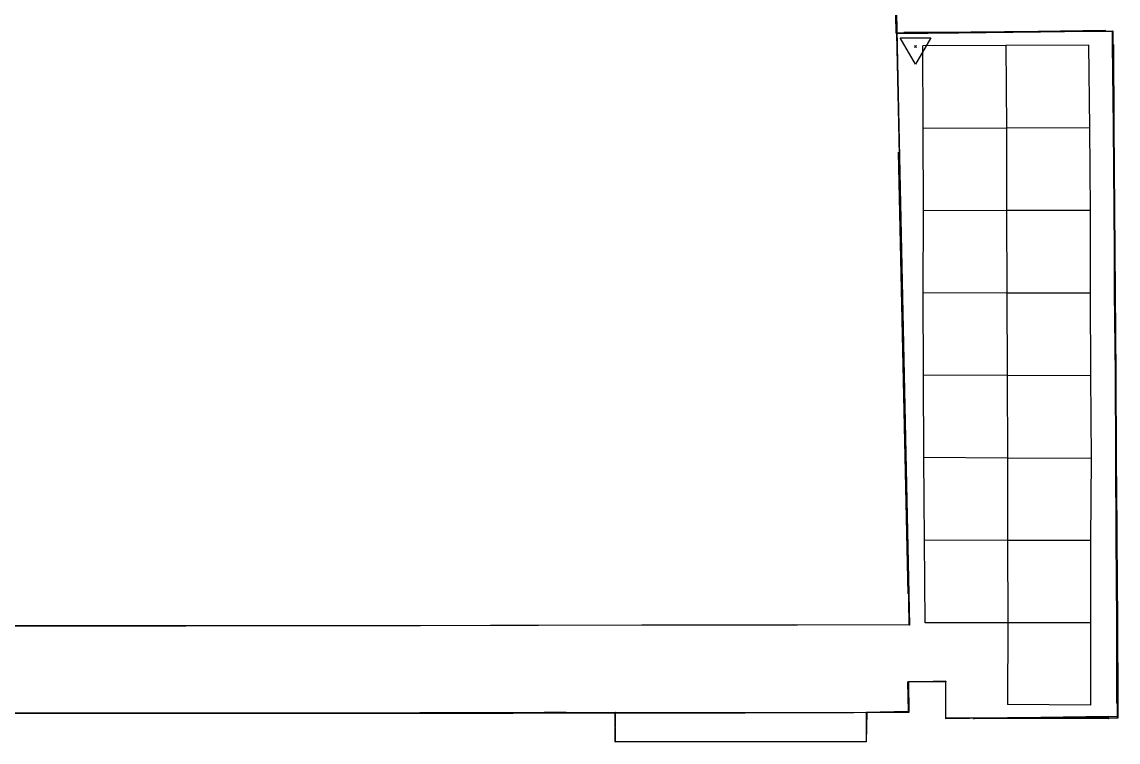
# Model space of a CAD drawing. Header units: millimetres. Extents: x -2075 to 3347, y -4061 to 425.
# Drawn here: x -243 to 3347, y -4061 to -1701 of the extents above; entities that cross this region are included whole.
import ezdxf

# ---------------------------------------------------------------- set-up
doc = ezdxf.new("R2010")
doc.units = ezdxf.units.MM
doc.header["$PDMODE"] = 3
doc.header["$PDSIZE"] = 3
doc.layers.add('LEICA_3DDISTO_SURFACESCAN', color=8, linetype='Continuous')
doc.layers.add('Вентиляция', color=30, linetype='Continuous')
for name, color, linetype, lineweight in [('ПОЛ', 3, 'Continuous', 30), ('ПОТОЛОК', 150, 'Continuous', 30), ('ПРОЕМЫ', 200, 'Continuous', 30), ('Углы- Стены', 7, 'Continuous', 30), ('Электрика', 1, 'Continuous', 30)]:
    doc.layers.add(name, color=color, linetype=linetype, lineweight=lineweight)

msp = doc.modelspace()

# ---------------------------------------------------------------- linework, layer by layer
for p, q in [((2633.6, -1752.3), (2733.6, -1752.3)), ((2683.6, -1838.9), (2633.6, -1752.3)), ((2733.6, -1752.3), (2683.6, -1838.9))]:
    msp.add_line(p, q)
msp.add_point((2683.6, -1781.1))
at = {"layer": 'LEICA_3DDISTO_SURFACESCAN'}
for p, q in [((2865.3, -1733.8, 59), (2645.1, -1736.1, 60.3)), ((2865.3, -1733.8, 59), (2645.1, -1736.1, 60.3)), ((2865.2, -1734, 719.9), (2645.1, -1736.2, 719.9)), ((2865.2, -1734, 719.9), (2645.1, -1736.2, 719.9)), ((2865.1, -1734.1, 280.1), (2645.1, -1735.6, 279.9)), ((2865.1, -1734.1, 939.9), (2645.1, -1736.3, 939.9)), ((2865.2, -1734.1, 1600.2), (2645.1, -1737.4, 1599.8)), ((2865.1, -1734.1, 280.1), (2645.1, -1735.6, 279.9)), ((2865.1, -1734.1, 939.9), (2645.1, -1736.3, 939.9)), ((2865.2, -1734.1, 1600.2), (2645.1, -1737.4, 1599.8)), ((2865.1, -1734.2, 1159.9), (2645.1, -1736.7, 1160)), ((2865.1, -1734.2, 1159.9), (2645.1, -1736.7, 1160)), ((2865.1, -1734.3, 500), (2645.1, -1735.6, 499.7)), ((2865.1, -1734.3, 500), (2645.1, -1735.6, 499.7)), ((2865, -1734.5, 1819.7), (2645.1, -1737, 1820.2)), ((2865, -1734.5, 1819.7), (2645.1, -1737, 1820.2)), ((2865, -1734.8, 1379.8), (2645.1, -1737.1, 1380)), ((2865, -1734.8, 1379.8), (2645.1, -1737.1, 1380)), ((2865.2, -1735.1, 2480.1), (2645.1, -1738, 2480.3)), ((2865.2, -1735.1, 2480.1), (2645.1, -1738, 2480.3)), ((2865.1, -1735.2, 2260), (2645.1, -1737.5, 2260.4)), ((2865.1, -1735.2, 2260), (2645.1, -1737.5, 2260.4)), ((2865, -1735.3, 2039.4), (2645.1, -1737.6, 2039.8)), ((2865, -1735.3, 2039.4), (2645.1, -1737.6, 2039.8)), ((2865, -1735.6, 2699.3), (2645.1, -1738.4, 2700)), ((2645.1, -1736.2, 719.9), (2645.1, -1735.6, 499.7)), ((2645.1, -1735.6, 499.7), (2645.1, -1735.6, 279.9)), ((2645.1, -1735.6, 279.9), (2645.1, -1736.1, 60.3)), ((2865, -1735.6, 2699.3), (2645.1, -1738.4, 2700)), ((2645.1, -1736.2, 719.9), (2645.1, -1735.6, 499.7)), ((2645.1, -1735.6, 499.7), (2645.1, -1735.6, 279.9)), ((2645.1, -1735.6, 279.9), (2645.1, -1736.1, 60.3)), ((2645.1, -1736.3, 939.9), (2645.1, -1736.2, 719.9)), ((2645.1, -1736.3, 939.9), (2645.1, -1736.2, 719.9)), ((2645.1, -1736.7, 1160), (2645.1, -1736.3, 939.9)), ((2645.1, -1736.7, 1160), (2645.1, -1736.3, 939.9)), ((2645.1, -1737.1, 1380), (2645.1, -1736.7, 1160)), ((2645.1, -1737.1, 1380), (2645.1, -1736.7, 1160)), ((2645.1, -1737.6, 2039.8), (2645.1, -1737, 1820.2)), ((2645.1, -1737, 1820.2), (2645.1, -1737.4, 1599.8)), ((2645.1, -1737.6, 2039.8), (2645.1, -1737, 1820.2)), ((2645.1, -1737, 1820.2), (2645.1, -1737.4, 1599.8)), ((2645.1, -1737.4, 1599.8), (2645.1, -1737.1, 1380)), ((2645.1, -1737.4, 1599.8), (2645.1, -1737.1, 1380)), ((2645.1, -1738, 2480.3), (2645.1, -1737.5, 2260.4)), ((2645.1, -1737.5, 2260.4), (2645.1, -1737.6, 2039.8)), ((2645.1, -1738, 2480.3), (2645.1, -1737.5, 2260.4)), ((2645.1, -1737.5, 2260.4), (2645.1, -1737.6, 2039.8)), ((2645.1, -1738.4, 2700), (2645.1, -1738, 2480.3)), ((2645.1, -1738.4, 2700), (2645.1, -1738, 2480.3)), ((3085.3, -1731.9, 2040.3), (2865, -1735.3, 2039.4)), ((3085.3, -1731.9, 2040.3), (2865, -1735.3, 2039.4)), ((3085.1, -1732, 1819.9), (2865, -1734.5, 1819.7)), ((3085.1, -1732, 1819.9), (2865, -1734.5, 1819.7)), ((3085, -1732.1, 1379.9), (2865, -1734.8, 1379.8)), ((3085, -1732.1, 1379.9), (2865, -1734.8, 1379.8)), ((3084.9, -1733.4, 2699.4), (2865, -1735.6, 2699.3)), ((3084.9, -1733.4, 2699.4), (2865, -1735.6, 2699.3)), ((2865, -1734.8, 1379.8), (2865.2, -1734.1, 1600.2)), ((2865.2, -1734.1, 1600.2), (2865, -1734.5, 1819.7)), ((2865, -1734.8, 1379.8), (2865.2, -1734.1, 1600.2)), ((2865.2, -1734.1, 1600.2), (2865, -1734.5, 1819.7)), ((2865.1, -1734.2, 1159.9), (2865, -1734.8, 1379.8)), ((2865.1, -1734.2, 1159.9), (2865, -1734.8, 1379.8)), ((2865, -1734.5, 1819.7), (2865, -1735.3, 2039.4)), ((2865, -1734.5, 1819.7), (2865, -1735.3, 2039.4)), ((2865.2, -1735.1, 2480.1), (2865, -1735.6, 2699.3)), ((2865.2, -1735.1, 2480.1), (2865, -1735.6, 2699.3)), ((2865, -1735.3, 2039.4), (2865.1, -1735.2, 2260)), ((2865, -1735.3, 2039.4), (2865.1, -1735.2, 2260)), ((3085.2, -1731.9, 939.9), (2865.1, -1734.1, 939.9)), ((3085.2, -1731.9, 939.9), (2865.1, -1734.1, 939.9)), ((3085, -1732.3, 1159.9), (2865.1, -1734.2, 1159.9)), ((3085, -1732.3, 1159.9), (2865.1, -1734.2, 1159.9)), ((3085.1, -1732.4, 279.8), (2865.1, -1734.1, 280.1)), ((3085.1, -1732.4, 279.8), (2865.1, -1734.1, 280.1)), ((3085.2, -1732.5, 2260.3), (2865.1, -1735.2, 2260)), ((3085.2, -1732.5, 2260.3), (2865.1, -1735.2, 2260)), ((3085, -1732.6, 500.1), (2865.1, -1734.3, 500)), ((3085, -1732.6, 500.1), (2865.1, -1734.3, 500)), ((2865.3, -1733.8, 59), (2865.1, -1734.1, 280.1)), ((2865.3, -1733.8, 59), (2865.1, -1734.1, 280.1)), ((2865.1, -1734.3, 500), (2865.2, -1734, 719.9)), ((2865.2, -1734, 719.9), (2865.1, -1734.1, 939.9)), ((2865.1, -1734.3, 500), (2865.2, -1734, 719.9)), ((2865.2, -1734, 719.9), (2865.1, -1734.1, 939.9)), ((2865.1, -1734.1, 280.1), (2865.1, -1734.3, 500)), ((2865.1, -1734.1, 939.9), (2865.1, -1734.2, 1159.9)), ((2865.1, -1734.1, 280.1), (2865.1, -1734.3, 500)), ((2865.1, -1734.1, 939.9), (2865.1, -1734.2, 1159.9)), ((2865.1, -1735.2, 2260), (2865.2, -1735.1, 2480.1)), ((2865.1, -1735.2, 2260), (2865.2, -1735.1, 2480.1)), ((3085.1, -1731.9, 1599.9), (2865.2, -1734.1, 1600.2)), ((3085.1, -1731.9, 1599.9), (2865.2, -1734.1, 1600.2)), ((3085, -1732.2, 720), (2865.2, -1734, 719.9)), ((3085, -1732.2, 720), (2865.2, -1734, 719.9)), ((3085.2, -1732.9, 2480.4), (2865.2, -1735.1, 2480.1)), ((3085.2, -1732.9, 2480.4), (2865.2, -1735.1, 2480.1)), ((3085.1, -1732.3, 59.8), (2865.3, -1733.8, 59)), ((3085.1, -1732.3, 59.8), (2865.3, -1733.8, 59)), ((3305, -1730.1, 2699.8), (3084.9, -1733.4, 2699.4)), ((3084.9, -1733.4, 2699.4), (3085.2, -1732.9, 2480.4)), ((3305.2, -1729, 1379.9), (3085, -1732.1, 1379.9)), ((3305.1, -1729.1, 1159.9), (3085, -1732.3, 1159.9)), ((3305.5, -1729.6, 719.7), (3085, -1732.2, 720)), ((3304.9, -1730.5, 500.1), (3085, -1732.6, 500.1)), ((3085.1, -1731.9, 1599.9), (3085, -1732.1, 1379.9)), ((3085, -1732.3, 1159.9), (3085.2, -1731.9, 939.9)), ((3085.2, -1731.9, 939.9), (3085, -1732.2, 720)), ((3085, -1732.1, 1379.9), (3085, -1732.3, 1159.9)), ((3085, -1732.2, 720), (3085, -1732.6, 500.1)), ((3085, -1732.6, 500.1), (3085.1, -1732.4, 279.8)), ((3305, -1729.1, 1599.9), (3085.1, -1731.9, 1599.9)), ((3305, -1729.2, 1819.9), (3085.1, -1732, 1819.9)), ((3305.5, -1730.2, 279.5), (3085.1, -1732.4, 279.8)), ((3304.7, -1731, 60.7), (3085.1, -1732.3, 59.8)), ((3085.3, -1731.9, 2040.3), (3085.1, -1732, 1819.9)), ((3085.1, -1732, 1819.9), (3085.1, -1731.9, 1599.9)), ((3085.1, -1732.4, 279.8), (3085.1, -1732.3, 59.8)), ((3305.3, -1729.1, 939.9), (3085.2, -1731.9, 939.9)), ((3305.1, -1729.1, 2259.9), (3085.2, -1732.5, 2260.3)), ((3304.7, -1729.9, 2479.2), (3085.2, -1732.9, 2480.4)), ((3085.2, -1732.5, 2260.3), (3085.3, -1731.9, 2040.3)), ((3085.2, -1732.9, 2480.4), (3085.2, -1732.5, 2260.3)), ((3305.2, -1729.1, 2040), (3085.3, -1731.9, 2040.3)), ((3305.1, -1729.1, 2259.9), (3304.7, -1729.9, 2479.2)), ((3304.7, -1729.9, 2479.2), (3305, -1730.1, 2699.8)), ((3304.7, -1731, 60.7), (3305.5, -1730.2, 279.5)), ((3304.9, -1730.5, 500.1), (3305.5, -1729.6, 719.7)), ((3305.5, -1730.2, 279.5), (3304.9, -1730.5, 500.1)), ((3305.2, -1729, 1379.9), (3305, -1729.1, 1599.9)), ((3305, -1729.1, 1599.9), (3305, -1729.2, 1819.9)), ((3305, -1729.2, 1819.9), (3305.2, -1729.1, 2040)), ((3305.1, -1729.1, 1159.9), (3305.2, -1729, 1379.9)), ((3305.3, -1729.1, 939.9), (3305.1, -1729.1, 1159.9)), ((3305.2, -1729.1, 2040), (3305.1, -1729.1, 2259.9)), ((3305.5, -1729.6, 719.7), (3305.3, -1729.1, 939.9)), ((2979, -1778.3, 2732.2), (2707.1, -1779.4, 2730.7)), ((2979, -1778.3, 2732.2), (2707.1, -1779.4, 2730.7)), ((2708.1, -2049.5, 2730.5), (2707.1, -1779.4, 2730.7)), ((2708.1, -2049.5, 2730.5), (2707.1, -1779.4, 2730.7)), ((3250.9, -1777.2, 2733.3), (2979, -1778.3, 2732.2)), ((3250.9, -1777.2, 2733.3), (2979, -1778.3, 2732.2)), ((2979, -1778.3, 2732.2), (2981.6, -2048.7, 2733.4)), ((2979, -1778.3, 2732.2), (2981.6, -2048.7, 2733.4)), ((3254.4, -2047.9, 2735.1), (3250.9, -1777.2, 2733.3)), ((3328.6, -1774.6, 2721.3), (3331.5, -2044.7, 2721.9)), ((3328.6, -1774.6, 2721.3), (3329.1, -1774.6, 2451.5)), ((3329.1, -1774.6, 2451.5), (3329.4, -1774.5, 2181.6)), ((3331.7, -2044.7, 2451.7), (3329.1, -1774.6, 2451.5)), ((3329.4, -1774.5, 2181.6), (3331.7, -2044.7, 2181.7)), ((3329.4, -1774.5, 2181.6), (3330.4, -1774.6, 1911.8)), ((3330.2, -1774.5, 290.3), (3329.9, -1774.6, 20.3)), ((3329.9, -1774.6, 20.3), (3332.6, -2044.8, 20)), ((3330, -1774.6, 560.6), (3330.2, -1774.5, 290.3)), ((3330.7, -1774.6, 830.7), (3330, -1774.6, 560.6)), ((3330, -1774.6, 560.6), (3332.2, -2044.7, 560.6)), ((3330.4, -1774.6, 1911.8), (3330.1, -1774.5, 1641.4)), ((3330.1, -1774.5, 1641.4), (3333, -2044.8, 1641.6)), ((3330.1, -1774.5, 1641.4), (3331.1, -1774.5, 1371.4)), ((3332, -2044.7, 290.4), (3330.2, -1774.5, 290.3)), ((3332.6, -2044.8, 1911.9), (3330.4, -1774.6, 1911.8)), ((3332, -1774.5, 1101.1), (3330.7, -1774.6, 830.7)), ((3332.2, -2044.8, 830.8), (3330.7, -1774.6, 830.7)), ((3332.8, -2044.8, 1371.3), (3331.1, -1774.5, 1371.4)), ((3331.1, -1774.5, 1371.4), (3332, -1774.5, 1101.1)), ((3332, -1774.5, 1101.1), (3333.1, -2044.9, 1101)), ((3331.5, -2044.7, 2721.9), (3333.9, -2314.9, 2722)), ((3331.5, -2044.7, 2721.9), (3331.7, -2044.7, 2451.7)), ((3334.6, -2315, 2452.2), (3331.7, -2044.7, 2451.7)), ((3331.7, -2044.7, 2451.7), (3331.7, -2044.7, 2181.7)), ((3331.7, -2044.7, 2181.7), (3334.3, -2314.9, 2181.8)), ((3331.7, -2044.7, 2181.7), (3332.6, -2044.8, 1911.9)), ((3332.2, -2044.7, 560.6), (3332, -2044.7, 290.4)), ((3334.9, -2315.1, 290.1), (3332, -2044.7, 290.4)), ((3332, -2044.7, 290.4), (3332.6, -2044.8, 20)), ((3332.2, -2044.8, 830.8), (3332.2, -2044.7, 560.6)), ((3332.2, -2044.7, 560.6), (3334.7, -2315, 560.5)), ((3333.1, -2044.9, 1101), (3332.2, -2044.8, 830.8)), ((3334.8, -2315.1, 830.7), (3332.2, -2044.8, 830.8)), ((3334.7, -2315.1, 1911.8), (3332.6, -2044.8, 1911.9)), ((3332.6, -2044.8, 1911.9), (3333, -2044.8, 1641.6)), ((3332.6, -2044.8, 20), (3334.7, -2315, 20)), ((3333, -2044.8, 1641.6), (3332.8, -2044.8, 1371.3)), ((3335, -2315.1, 1371.3), (3332.8, -2044.8, 1371.3)), ((3332.8, -2044.8, 1371.3), (3333.1, -2044.9, 1101)), ((3333, -2044.8, 1641.6), (3335.3, -2315.1, 1641.7)), ((3333.1, -2044.9, 1101), (3334.6, -2315, 1101)), ((2981.6, -2048.7, 2733.4), (2708.1, -2049.5, 2730.5)), ((2981.6, -2048.7, 2733.4), (2708.1, -2049.5, 2730.5)), ((2709.1, -2319.5, 2730.5), (2708.1, -2049.5, 2730.5)), ((2709.1, -2319.5, 2730.5), (2708.1, -2049.5, 2730.5)), ((3254.4, -2047.9, 2735.1), (2981.6, -2048.7, 2733.4)), ((3254.4, -2047.9, 2735.1), (2981.6, -2048.7, 2733.4)), ((2981.6, -2048.7, 2733.4), (2981.7, -2319, 2732.7)), ((2981.6, -2048.7, 2733.4), (2981.7, -2319, 2732.7)), ((3256.4, -2318.8, 2735.7), (3254.4, -2047.9, 2735.1)), ((2709, -2588.9, 2729.5), (2709.1, -2319.5, 2730.5)), ((2709, -2588.9, 2729.5), (2709.1, -2319.5, 2730.5)), ((2981.7, -2319, 2732.7), (2709.1, -2319.5, 2730.5)), ((2981.7, -2319, 2732.7), (2709.1, -2319.5, 2730.5)), ((3256.4, -2318.8, 2735.7), (2981.7, -2319, 2732.7)), ((3256.4, -2318.8, 2735.7), (2981.7, -2319, 2732.7)), ((2981.7, -2319, 2732.7), (2982.9, -2589.4, 2732.7)), ((2981.7, -2319, 2732.7), (2982.9, -2589.4, 2732.7)), ((3256.9, -2589.4, 2735.3), (3256.4, -2318.8, 2735.7)), ((3333.9, -2314.9, 2722), (3335.8, -2585, 2721.9)), ((3333.9, -2314.9, 2722), (3334.6, -2315, 2452.2)), ((3334.6, -2315, 2452.2), (3334.3, -2314.9, 2181.8)), ((3334.3, -2314.9, 2181.8), (3336.3, -2585.1, 2181.9)), ((3334.3, -2314.9, 2181.8), (3334.7, -2315.1, 1911.8)), ((3336.6, -2585.2, 2452.3), (3334.6, -2315, 2452.2)), ((3335, -2315.1, 1371.3), (3334.6, -2315, 1101)), ((3334.6, -2315, 1101), (3337, -2585.3, 1101.1)), ((3334.6, -2315, 1101), (3334.8, -2315.1, 830.7)), ((3334.8, -2315.1, 830.7), (3334.7, -2315, 560.5)), ((3334.7, -2315, 560.5), (3336.7, -2585.2, 560.5)), ((3334.7, -2315, 560.5), (3334.9, -2315.1, 290.1)), ((3334.9, -2315.1, 290.1), (3334.7, -2315, 20)), ((3334.7, -2315, 20), (3336.2, -2585.2, 20.2)), ((3336.7, -2585.3, 1911.8), (3334.7, -2315.1, 1911.8)), ((3334.7, -2315.1, 1911.8), (3335.3, -2315.1, 1641.7)), ((3336.3, -2585.1, 830.8), (3334.8, -2315.1, 830.7)), ((3335.7, -2584.9, 290.6), (3334.9, -2315.1, 290.1)), ((3335.3, -2315.1, 1641.7), (3335, -2315.1, 1371.3)), ((3337.2, -2585.4, 1371.3), (3335, -2315.1, 1371.3)), ((3335.3, -2315.1, 1641.7), (3337, -2585.4, 1641.6)), ((3336.7, -2585.2, 560.5), (3335.7, -2584.9, 290.6)), ((3338.2, -2855.2, 290.5), (3335.7, -2584.9, 290.6)), ((3335.7, -2584.9, 290.6), (3336.2, -2585.2, 20.2)), ((3335.8, -2585, 2721.9), (3338.7, -2855.4, 2722.4)), ((3335.8, -2585, 2721.9), (3336.6, -2585.2, 2452.3)), ((2982.9, -2589.4, 2732.7), (2709, -2588.9, 2729.5)), ((2710, -2858.7, 2729.2), (2709, -2588.9, 2729.5)), ((2982.9, -2589.4, 2732.7), (2709, -2588.9, 2729.5)), ((2710, -2858.7, 2729.2), (2709, -2588.9, 2729.5)), ((3256.9, -2589.4, 2735.3), (2982.9, -2589.4, 2732.7)), ((2982.9, -2589.4, 2732.7), (2983.5, -2859.5, 2732.4)), ((3256.9, -2589.4, 2735.3), (2982.9, -2589.4, 2732.7)), ((2982.9, -2589.4, 2732.7), (2983.5, -2859.5, 2732.4)), ((3258.1, -2860.3, 2735.3), (3256.9, -2589.4, 2735.3)), ((3336.2, -2585.2, 20.2), (3338.9, -2855.5, 20)), ((3336.6, -2585.2, 2452.3), (3336.3, -2585.1, 2181.9)), ((3336.3, -2585.1, 2181.9), (3339.1, -2855.7, 2182.2)), ((3336.3, -2585.1, 2181.9), (3336.7, -2585.3, 1911.8)), ((3337, -2585.3, 1101.1), (3336.3, -2585.1, 830.8)), ((3338.7, -2855.5, 830.8), (3336.3, -2585.1, 830.8)), ((3336.3, -2585.1, 830.8), (3336.7, -2585.2, 560.5)), ((3339.5, -2855.8, 2452.8), (3336.6, -2585.2, 2452.3)), ((3336.7, -2585.2, 560.5), (3338.5, -2855.4, 560.6)), ((3339.4, -2855.7, 1912), (3336.7, -2585.3, 1911.8)), ((3336.7, -2585.3, 1911.8), (3337, -2585.4, 1641.6)), ((3337.2, -2585.4, 1371.3), (3337, -2585.3, 1101.1)), ((3337, -2585.3, 1101.1), (3338.9, -2855.5, 1101)), ((3337, -2585.4, 1641.6), (3339.2, -2855.6, 1641.6)), ((3337, -2585.4, 1641.6), (3337.2, -2585.4, 1371.3)), ((3340.1, -2856.1, 1371.4), (3337.2, -2585.4, 1371.3)), ((2983.5, -2859.5, 2732.4), (2710, -2858.7, 2729.2)), ((2711, -3128.5, 2729.2), (2710, -2858.7, 2729.2)), ((3258.1, -2860.3, 2735.3), (2983.5, -2859.5, 2732.4)), ((2983.5, -2859.5, 2732.4), (2984.7, -3129.9, 2732.4)), ((3259.7, -3131.4, 2735.7), (3258.1, -2860.3, 2735.3)), ((3338.5, -2855.4, 560.6), (3338.2, -2855.2, 290.5)), ((3339.6, -3125, 290.8), (3338.2, -2855.2, 290.5)), ((3338.2, -2855.2, 290.5), (3338.9, -2855.5, 20)), ((3338.7, -2855.5, 830.8), (3338.5, -2855.4, 560.6)), ((3338.5, -2855.4, 560.6), (3340.3, -3125.4, 560.7)), ((3338.7, -2855.4, 2722.4), (3340.5, -3125.5, 2722.2)), ((3338.7, -2855.4, 2722.4), (3339.5, -2855.8, 2452.8)), ((3338.9, -2855.5, 1101), (3338.7, -2855.5, 830.8)), ((3339.9, -3125.2, 830.8), (3338.7, -2855.5, 830.8)), ((3340.1, -2856.1, 1371.4), (3338.9, -2855.5, 1101)), ((3338.9, -2855.5, 1101), (3340.7, -3125.7, 1101)), ((3338.9, -2855.5, 20), (3340.3, -3125.4, 20.3)), ((3339.5, -2855.8, 2452.8), (3339.1, -2855.7, 2182.2)), ((3339.1, -2855.7, 2182.2), (3340.9, -3125.7, 2182.1)), ((3339.1, -2855.7, 2182.2), (3339.4, -2855.7, 1912)), ((3339.4, -2855.7, 1912), (3339.2, -2855.6, 1641.6)), ((3339.2, -2855.6, 1641.6), (3340.9, -3125.7, 1641.5)), ((3339.2, -2855.6, 1641.6), (3340.1, -2856.1, 1371.4)), ((3341.3, -3126, 1911.9), (3339.4, -2855.7, 1912)), ((3341.6, -3126.2, 2452.6), (3339.5, -2855.8, 2452.8)), ((3340.5, -3125.6, 1371.2), (3340.1, -2856.1, 1371.4)), ((2984.7, -3129.9, 2732.4), (2711, -3128.5, 2729.2)), ((2712.7, -3398.8, 2729.8), (2711, -3128.5, 2729.2)), ((3259.7, -3131.4, 2735.7), (2984.7, -3129.9, 2732.4)), ((2984.7, -3129.9, 2732.4), (2985, -3399.6, 2731.7)), ((3257.8, -3400.2, 2733.6), (3259.7, -3131.4, 2735.7)), ((3340.3, -3125.4, 560.7), (3339.6, -3125, 290.8)), ((3340.9, -3394.6, 290.9), (3339.6, -3125, 290.8)), ((3339.6, -3125, 290.8), (3340.3, -3125.4, 20.3)), ((3340.7, -3125.7, 1101), (3339.9, -3125.2, 830.8)), ((3341.5, -3395, 831), (3339.9, -3125.2, 830.8)), ((3339.9, -3125.2, 830.8), (3340.3, -3125.4, 560.7)), ((3340.3, -3125.4, 560.7), (3341.7, -3395.1, 560.8)), ((3340.3, -3125.4, 20.3), (3341.6, -3395.1, 20.6)), ((3340.5, -3125.5, 2722.2), (3342.7, -3395.8, 2722.3)), ((3340.5, -3125.5, 2722.2), (3341.6, -3126.2, 2452.6)), ((3340.9, -3125.7, 1641.5), (3340.5, -3125.6, 1371.2)), ((3342.6, -3395.7, 1371.3), (3340.5, -3125.6, 1371.2)), ((3340.5, -3125.6, 1371.2), (3340.7, -3125.7, 1101)), ((3340.7, -3125.7, 1101), (3342.4, -3395.6, 1101.1)), ((3341.6, -3126.2, 2452.6), (3340.9, -3125.7, 2182.1)), ((3340.9, -3125.7, 2182.1), (3343, -3396, 2182)), ((3340.9, -3125.7, 2182.1), (3341.3, -3126, 1911.9)), ((3341.3, -3126, 1911.9), (3340.9, -3125.7, 1641.5)), ((3340.9, -3125.7, 1641.5), (3342.6, -3395.8, 1641.5)), ((3343.4, -3396.3, 1911.9), (3341.3, -3126, 1911.9)), ((3343.3, -3396.2, 2452.5), (3341.6, -3126.2, 2452.6)), ((2985, -3399.6, 2731.7), (2712.7, -3398.8, 2729.8)), ((2715.1, -3670, 2730.9), (2712.7, -3398.8, 2729.8)), ((3257.8, -3400.2, 2733.6), (2985, -3399.6, 2731.7)), ((2985, -3399.6, 2731.7), (2985.6, -3669.4, 2731.4)), ((3257.5, -3669.7, 2732.5), (3257.8, -3400.2, 2733.6)), ((3341.7, -3395.1, 560.8), (3340.9, -3394.6, 290.9)), ((3342.9, -3664.6, 290.9), (3340.9, -3394.6, 290.9)), ((3340.9, -3394.6, 290.9), (3341.6, -3395.1, 20.6)), ((3342.4, -3395.6, 1101.1), (3341.5, -3395, 831)), ((3342.9, -3664.5, 831), (3341.5, -3395, 831)), ((3341.5, -3395, 831), (3341.7, -3395.1, 560.8)), ((3341.6, -3395.1, 20.6), (3342.8, -3664.5, 21.1)), ((3341.7, -3395.1, 560.8), (3343.3, -3664.8, 560.9)), ((3342.6, -3395.7, 1371.3), (3342.4, -3395.6, 1101.1)), ((3342.4, -3395.6, 1101.1), (3343.8, -3665.3, 1101.1)), ((3342.6, -3395.8, 1641.5), (3342.6, -3395.7, 1371.3)), ((3344.4, -3665.7, 1371.2), (3342.6, -3395.7, 1371.3)), ((3343.4, -3396.3, 1911.9), (3342.6, -3395.8, 1641.5)), ((3342.6, -3395.8, 1641.5), (3344.8, -3666, 1641.5)), ((3342.7, -3395.8, 2722.3), (3344.1, -3665.5, 2721.9)), ((3342.7, -3395.8, 2722.3), (3343.3, -3396.2, 2452.5)), ((3343.3, -3396.2, 2452.5), (3343, -3396, 2182)), ((3343, -3396, 2182), (3344.8, -3666, 2181.9)), ((3343, -3396, 2182), (3343.4, -3396.3, 1911.9)), ((3344.9, -3666.1, 2452.2), (3343.3, -3396.2, 2452.5)), ((3344.8, -3666, 1911.6), (3343.4, -3396.3, 1911.9)), ((2985.6, -3669.4, 2731.4), (2715.1, -3670, 2730.9)), ((2985.6, -3669.4, 2731.4), (2985.3, -3938, 2730.2)), ((3257.5, -3669.7, 2732.5), (2985.6, -3669.4, 2731.4)), ((3257.9, -3939.3, 2732), (3257.5, -3669.7, 2732.5)), ((3342.9, -3664.6, 290.9), (3342.8, -3664.5, 21.1)), ((3342.8, -3664.5, 21.1), (3343.4, -3933, 21.8)), ((3343.8, -3665.3, 1101.1), (3342.9, -3664.5, 831)), ((3344.4, -3933.9, 831.1), (3342.9, -3664.5, 831)), ((3342.9, -3664.5, 831), (3343.3, -3664.8, 560.9)), ((3343.3, -3664.8, 560.9), (3342.9, -3664.6, 290.9)), ((3343.2, -3933.1, 291.7), (3342.9, -3664.6, 290.9)), ((3343.3, -3664.8, 560.9), (3343.9, -3933.5, 561.3)), ((3344.4, -3665.7, 1371.2), (3343.8, -3665.3, 1101.1)), ((3343.8, -3665.3, 1101.1), (3344.4, -3933.9, 1101.1)), ((3344.1, -3665.5, 2721.9), (3345.8, -3935.2, 2721.5)), ((3344.1, -3665.5, 2721.9), (3344.9, -3666.1, 2452.2)), ((3344.8, -3666, 1641.5), (3344.4, -3665.7, 1371.2)), ((3344.9, -3934.4, 1371), (3344.4, -3665.7, 1371.2)), ((3344.9, -3666.1, 2452.2), (3344.8, -3666, 2181.9)), ((3344.8, -3666, 2181.9), (3345.9, -3935.4, 2181.5)), ((3344.8, -3666, 2181.9), (3344.8, -3666, 1911.6)), ((3346.4, -3935.9, 1911.5), (3344.8, -3666, 1911.6)), ((3344.8, -3666, 1911.6), (3344.8, -3666, 1641.5)), ((3344.8, -3666, 1641.5), (3346.1, -3935.6, 1641.3)), ((3347, -3936.3, 2452.1), (3344.9, -3666.1, 2452.2)), ((3257.9, -3939.3, 2732), (2985.3, -3938, 2730.2)), ((3343.2, -3933.1, 291.7), (3343.4, -3933, 21.8)), ((3343.9, -3933.5, 561.3), (3343.2, -3933.1, 291.7)), ((3344.4, -3933.9, 831.1), (3343.9, -3933.5, 561.3)), ((3344.9, -3934.4, 1371), (3344.4, -3933.9, 1101.1)), ((3344.4, -3933.9, 1101.1), (3344.4, -3933.9, 831.1)), ((3346.1, -3935.6, 1641.3), (3344.9, -3934.4, 1371)), ((3345.8, -3935.2, 2721.5), (3347, -3936.3, 2452.1)), ((3347, -3936.3, 2452.1), (3345.9, -3935.4, 2181.5)), ((3345.9, -3935.4, 2181.5), (3346.4, -3935.9, 1911.5)), ((3346.4, -3935.9, 1911.5), (3346.1, -3935.6, 1641.3)), ((3094.1, -3980.2, 270), (2874.6, -3982.5, 269.8)), ((2876.5, -3983.9, 48.6), (2874.6, -3982.5, 269.8)), ((2874.6, -3982.5, 269.8), (2876, -3984.3, 489.2)), ((3095.3, -3982.5, 2689.5), (2874.7, -3982, 2688.9)), ((2875.4, -3983.2, 2469.5), (2874.7, -3982, 2688.9)), ((3095.3, -3982.3, 709.4), (2874.7, -3983.1, 709.6)), ((2876, -3984.3, 489.2), (2874.7, -3983.1, 709.6)), ((2874.7, -3983.1, 709.6), (2875.8, -3984.4, 929.4)), ((3095.4, -3983.2, 1809.4), (2874.9, -3984, 1809.3)), ((2874.9, -3984, 1809.3), (2875, -3983.6, 2029.4)), ((2875.4, -3984.7, 1589.6), (2874.9, -3984, 1809.3)), ((3095.1, -3982.5, 1149.5), (2875, -3984.1, 1149.5)), ((3095, -3983.3, 2249.3), (2875, -3983, 2249.3)), ((3095.1, -3983, 2029.4), (2875, -3983.6, 2029.4)), ((2875, -3983.6, 2029.4), (2875, -3983, 2249.3)), ((2875, -3983, 2249.3), (2875.4, -3983.2, 2469.5)), ((2875.8, -3984.4, 929.4), (2875, -3984.1, 1149.5)), ((2875, -3984.1, 1149.5), (2875.4, -3984.4, 1369.5)), ((3094.8, -3982.8, 1369.4), (2875.4, -3984.4, 1369.5)), ((3095.8, -3983.6, 2469.8), (2875.4, -3983.2, 2469.5)), ((3095.4, -3983.7, 1589.6), (2875.4, -3984.7, 1589.6)), ((2875.4, -3984.4, 1369.5), (2875.4, -3984.7, 1589.6)), ((3095.1, -3982.2, 929.5), (2875.8, -3984.4, 929.4)), ((3095.3, -3982.4, 489.5), (2876, -3984.3, 489.2)), ((3095.9, -3981.5, 49), (2876.5, -3983.9, 48.6)), ((3314.8, -3976.6, 269.6), (3094.1, -3980.2, 270)), ((3095.3, -3982.4, 489.5), (3094.1, -3980.2, 270)), ((3094.1, -3980.2, 270), (3095.9, -3981.5, 49)), ((3315.2, -3981.4, 1369.5), (3094.8, -3982.8, 1369.4)), ((3094.8, -3982.8, 1369.4), (3095.1, -3982.5, 1149.5)), ((3095.4, -3983.7, 1589.6), (3094.8, -3982.8, 1369.4)), ((3095, -3983.3, 2249.3), (3095.1, -3983, 2029.4)), ((3316, -3984.5, 2250), (3095, -3983.3, 2249.3)), ((3095.8, -3983.6, 2469.8), (3095, -3983.3, 2249.3)), ((3315.5, -3980.4, 929.5), (3095.1, -3982.2, 929.5)), ((3315.9, -3981.4, 1149.4), (3095.1, -3982.5, 1149.5)), ((3095.1, -3982.5, 1149.5), (3095.1, -3982.2, 929.5)), ((3095.1, -3982.2, 929.5), (3095.3, -3982.3, 709.4)), ((3315.7, -3983.1, 2029.7), (3095.1, -3983, 2029.4)), ((3095.1, -3983, 2029.4), (3095.4, -3983.2, 1809.4)), ((3316.5, -3978.6, 489.1), (3095.3, -3982.4, 489.5)), ((3316.1, -3980.1, 709.3), (3095.3, -3982.3, 709.4)), ((3095.3, -3982.3, 709.4), (3095.3, -3982.4, 489.5)), ((3314.7, -3982.5, 2688.9), (3095.3, -3982.5, 2689.5)), ((3095.3, -3982.5, 2689.5), (3095.8, -3983.6, 2469.8)), ((3315.5, -3981.8, 1589.6), (3095.4, -3983.7, 1589.6)), ((3315.5, -3982.2, 1809.6), (3095.4, -3983.2, 1809.4)), ((3095.4, -3983.2, 1809.4), (3095.4, -3983.7, 1589.6)), ((3314.7, -3983.6, 2469.2), (3095.8, -3983.6, 2469.8)), ((3312.7, -3977.4, 50.7), (3095.9, -3981.5, 49)), ((3312.7, -3977.4, 50.7), (3314.8, -3976.6, 269.6)), ((3314.7, -3983.6, 2469.2), (3314.7, -3982.5, 2688.9)), ((3316, -3984.5, 2250), (3314.7, -3983.6, 2469.2)), ((3314.8, -3976.6, 269.6), (3316.5, -3978.6, 489.1)), ((3315.9, -3981.4, 1149.4), (3315.2, -3981.4, 1369.5)), ((3315.2, -3981.4, 1369.5), (3315.5, -3981.8, 1589.6)), ((3316.1, -3980.1, 709.3), (3315.5, -3980.4, 929.5)), ((3315.5, -3980.4, 929.5), (3315.9, -3981.4, 1149.4)), ((3315.5, -3981.8, 1589.6), (3315.5, -3982.2, 1809.6)), ((3315.5, -3982.2, 1809.6), (3315.7, -3983.1, 2029.7)), ((3315.7, -3983.1, 2029.7), (3316, -3984.5, 2250)), ((3316.5, -3978.6, 489.1), (3316.1, -3980.1, 709.3))]:
    msp.add_line(p, q, dxfattribs=at)
at = {"layer": 'Вентиляция'}
for p, q in [((2627.8, -2128, 2783.3), (2627.8, -2128, 2925.2)), ((2627.8, -2128, 2925.2), (2659.3, -3574.8, 2925.2)), ((2659.3, -3574.8, 2783.3), (2627.8, -2128, 2783.3)), ((2659.3, -3574.8, 2925.2), (2659.3, -3574.8, 2783.3))]:
    msp.add_line(p, q, dxfattribs=at)
at = {"layer": 'ПОЛ'}
for p, q in [((2616.7, -1605.7), (2619.4, -1736.7)), ((2619.4, -1736.7), (2865.1, -1734.1)), ((2865.1, -1734.1), (3085.1, -1732.4)), ((3085.1, -1732.4), (3329.6, -1730.6)), ((3329.6, -1730.6), (3332, -2044.7)), ((3332, -2044.7), (3334.9, -2315.1)), ((3334.9, -2315.1), (3336.2, -2585.2)), ((3336.2, -2585.2), (3338.2, -2855.2)), ((3338.2, -2855.2), (3339.6, -3125)), ((3339.6, -3125), (3341.6, -3395.1)), ((3341.6, -3395.1), (3342.8, -3664.5)), ((3342.8, -3664.5), (3343.5, -3976.8)), ((2782.7, -3861), (2657.7, -3864.2)), ((2657.7, -3864.2), (2659.8, -3961)), ((2783.2, -3984.6), (2782.7, -3861)), ((412, -3965.7), (-703.7, -3966.6)), ((1059.7, -3965.3), (412, -3965.7)), ((1699.6, -3963.9), (1059.7, -3965.3)), ((1700.4, -4060.7), (1699.6, -3963.9)), ((2659.8, -3961), (2521.3, -3963.3)), ((2521.3, -3963.3), (2522.3, -4059.7)), ((3094.1, -3980.2), (2783.2, -3984.6)), ((3343.5, -3976.8), (3094.1, -3980.2))]:
    msp.add_line(p, q, dxfattribs=at)
at = {"layer": 'ПОТОЛОК'}
for p, q in [((2621, -1672.2, 2934.7), (2626.6, -1938.5, 2934.7)), ((2622.3, -1738.4, 2730.7), (2825.3, -1736.5, 2731.1)), ((2628.5, -2034.1, 2730.1), (2622.3, -1738.4, 2730.7)), ((2825.3, -1736.5, 2731.1), (3093.1, -1733.1, 2732.4)), ((3093.1, -1733.1, 2732.4), (3328, -1730.3, 2731.8)), ((3328, -1730.3, 2731.8), (3332.3, -2138.8, 2735.1)), ((2626.6, -1938.5, 2934.7), (2640.5, -2602.2, 2935)), ((2634.4, -2293.7, 2729.8), (2628.5, -2034.1, 2730.1)), ((3332.3, -2138.8, 2735.1), (3335.4, -2537.7, 2735.4)), ((2643, -2679.5, 2728.5), (2634.4, -2293.7, 2729.8)), ((3335.4, -2537.7, 2735.4), (3339, -2911.9, 2735.3)), ((2640.5, -2602.2, 2935), (2664.2, -3677.8, 2932.9)), ((2651.6, -3106.4, 2728.7), (2643, -2679.5, 2728.5)), ((3339, -2911.9, 2735.3), (3342.5, -3356.3, 2733.5)), ((2661, -3519.4, 2729.5), (2651.6, -3106.4, 2728.7)), ((3342.5, -3356.3, 2733.5), (3344.1, -3691.8, 2732.4)), ((2662.8, -3675.9, 2731.5), (2661, -3519.4, 2729.5)), ((293.6, -3680.4, 2931.6), (-537.9, -3681.7, 2930.3)), ((-533.8, -3678.6, 2731.3), (-106.8, -3678.4, 2731.7)), ((-106.8, -3678.4, 2731.7), (315.3, -3678.6, 2731.6)), ((1291.9, -3678.1, 2932.1), (293.6, -3680.4, 2931.6)), ((315.3, -3678.6, 2731.6), (693.5, -3678.6, 2731.5)), ((693.5, -3678.6, 2731.5), (1061.6, -3678.6, 2732)), ((1061.6, -3678.6, 2732), (1448.2, -3677.5, 2731.5)), ((2282.2, -3676.1, 2932.7), (1291.9, -3678.1, 2932.1)), ((1448.2, -3677.5, 2731.5), (1854.2, -3676.5, 2731.2)), ((1854.2, -3676.5, 2731.2), (2297.1, -3676.1, 2731)), ((2664.2, -3677.8, 2932.9), (2282.2, -3676.1, 2932.7)), ((2297.1, -3676.1, 2731), (2662.8, -3675.9, 2731.5)), ((2662.8, -3675.9, 2731.5), (2664.2, -3677.8, 2932.9)), ((3344.1, -3691.8, 2732.4), (3345.9, -3982.6, 2730.7)), ((2782.8, -3863.1, 2730.8), (2660.6, -3862.9, 2731.5)), ((2660.6, -3862.9, 2731.5), (2661.7, -3964.2, 2733.1)), ((2782.6, -3982.2, 2729.3), (2782.8, -3863.1, 2730.8)), ((-179.7, -3967.3, 2733.6), (-691.7, -3967.3, 2733.6)), ((227.8, -3966.9, 2734.4), (-179.7, -3967.3, 2733.6)), ((620.8, -3966.9, 2733.5), (227.8, -3966.9, 2734.4)), ((991.3, -3966.9, 2733.8), (620.8, -3966.9, 2733.5)), ((1365.6, -3966.5, 2733.6), (991.3, -3966.9, 2733.8)), ((1755.6, -3966.1, 2733.7), (1365.6, -3966.5, 2733.6)), ((2125.3, -3965.4, 2734), (1755.6, -3966.1, 2733.7)), ((2481.3, -3965, 2733.5), (2125.3, -3965.4, 2734)), ((2661.7, -3964.2, 2733.1), (2481.3, -3965, 2733.5)), ((3156.9, -3982.7, 2731.5), (2782.6, -3982.2, 2729.3)), ((3345.9, -3982.6, 2730.7), (3156.9, -3982.7, 2731.5))]:
    msp.add_line(p, q, dxfattribs=at)
at = {"layer": 'ПРОЕМЫ'}
for p, q in [((1699.3, -4060.2, 2415.9), (1701, -3963, 2416.3)), ((1699.6, -3963.9), (1701, -3963, 2416.3)), ((1701, -3963, 2416.3), (2523.5, -3963.6, 2414.8)), ((2521.3, -3963.3), (2523.5, -3963.6, 2414.8)), ((2523.5, -3963.6, 2414.8), (2522.3, -4060.2, 2414.4)), ((1699.3, -4060.2, 2415.9), (1700.4, -4060.7)), ((2522.3, -4060.2, 2414.4), (1699.3, -4060.2, 2415.9)), ((2522.3, -4060.2, 2414.4), (2522.3, -4059.7))]:
    msp.add_line(p, q, dxfattribs=at)
at = {"layer": 'Углы- Стены'}
for p, q in [((2622.3, -1738.4, 2730.7), (2619.4, -1736.7)), ((3328, -1730.3, 2731.8), (3329.6, -1730.6)), ((2657.7, -3864.2), (2660.6, -3862.9, 2731.5)), ((2782.7, -3861), (2782.8, -3863.1, 2730.8)), ((2659.8, -3961), (2661.7, -3964.2, 2733.1)), ((2783.2, -3984.6), (2782.6, -3982.2, 2729.3)), ((3343.5, -3976.8), (3345.9, -3982.6, 2730.7))]:
    msp.add_line(p, q, dxfattribs=at)
at = {"layer": 'Электрика', "extrusion": (-0.001048, 0.999999, 0)}
for p, q in [((1537.7, -3964, 930.3), (1467.7, -3964.1, 930.3)), ((1467.7, -3964.1, 860.3), (1537.7, -3964, 860.3)), ((1467.7, -3964.1, 930.3), (1467.7, -3964.1, 860.3)), ((1539.2, -3964, 332), (1469.2, -3964.1, 332)), ((1469.2, -3964.1, 262), (1539.2, -3964, 262)), ((1469.2, -3964.1, 332), (1469.2, -3964.1, 262)), ((1537.7, -3964, 860.3), (1537.7, -3964, 930.3)), ((1539.2, -3964, 262), (1539.2, -3964, 332))]:
    msp.add_line(p, q, dxfattribs=at)

doc.saveas('drawing.dxf')
